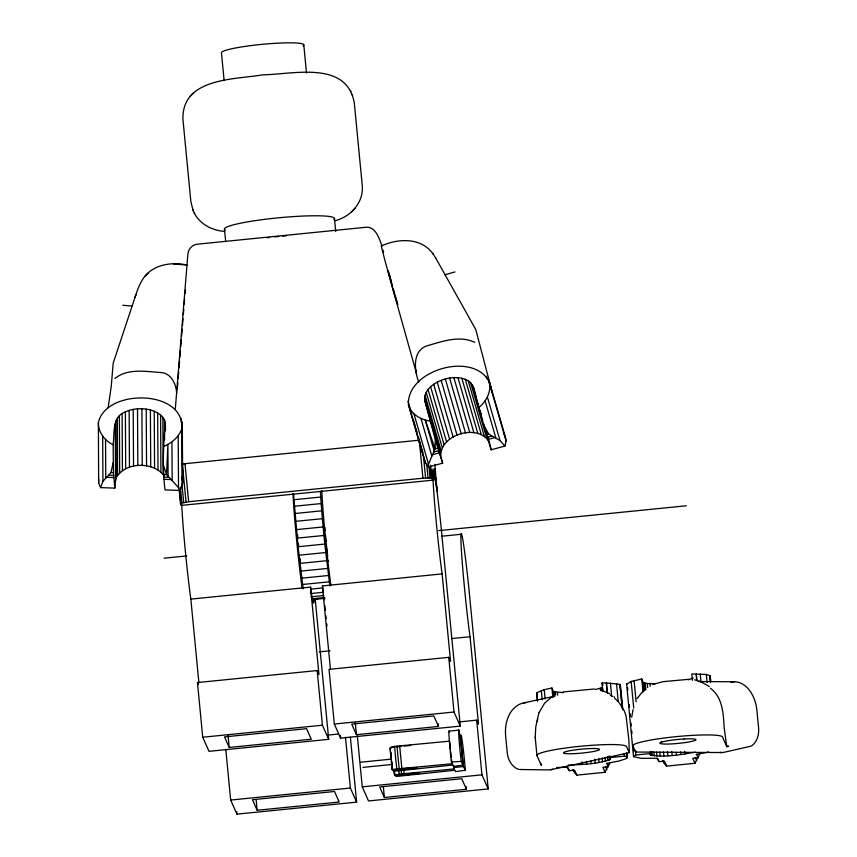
<?xml version="1.0" encoding="UTF-8"?>
<svg xmlns="http://www.w3.org/2000/svg" width="857" height="857" viewBox="0 0 857 857"><rect width="100%" height="100%" fill="white"/><g stroke="black" fill="none" stroke-linecap="round" stroke-linejoin="round"><path stroke-width="1.29" d="M176.649 393.545C176.424 384.654 171.496 373.652 161.609 372.581C146.322 371.649 127.982 367.91 114.924 378.462M98.384 422.587C98.062 432.164 104.725 440.702 113.135 444.804L113.456 472.635L114.795 488.115L100.601 487.612L98.651 483.027L98.384 422.587C105.936 388.071 185.637 389.378 181.727 429.121L182.059 485.983L179.756 490.418L165.026 489.893C162.284 467.558 163.301 444.954 165.337 422.651C163.773 415.666 156.777 411.767 150.393 409.967C142.144 407.868 133.189 408.35 125.379 411.831C111.828 416.802 114.624 433.524 113.135 444.804M98.651 483.027L98.716 479.449M449.882 741.134L394.702 746.372L390.856 747.4L390.171 747.979L390.289 751.503L392.26 769.575L416.877 767.593L417.188 768.29L393.352 770.689L392.57 770.261L392.345 767.99M392.57 770.261L392.549 768.322M465.33 770.582L463.466 766.233A22.196 0.836 84.2 0 1 461.216 735.327A22.196 0.836 84.2 0 1 465.319 770.293L455.581 771.568L454.971 770.229L400.069 776.067L395.655 775.864L394.895 774.685M424.868 400.808L435.313 439.512L435.077 448.854L428.521 464.151L428.436 467.076L442.662 463.166L424.868 400.808C423.39 387.557 438.463 379.919 449.582 378.033C455.87 377.123 462.651 377.455 468.233 380.776C476.246 386.1 474.842 397.53 478.581 405.382M554.018 696.827L553.515 691.567L551.929 688.01L544.249 689.649L536.75 692.702L537.489 701.219M626.563 684.314L631.159 681.454L641.764 678.99L643.35 682.547L644.11 690.442M697.887 757.492L694.984 763.276L666.628 766.115L664.421 761.145L659.108 761.669L657.598 758.284L640.865 758.316L633.527 756.667L635.594 755.038L649.735 753.614L650.313 754.91C664.936 757.856 680.608 754.588 695.263 752.178M635.594 755.038L635.84 751.225M175.246 409.71L187.908 253.747C188.369 248.98 192.386 244.663 197.217 244.202L365.907 227.276C375.741 226.323 379.201 238.707 381.89 245.616M177.281 389.217L177.817 382.554M178.138 378.558L178.685 371.906M179.006 367.91L179.552 361.247M179.874 357.251L180.42 350.599M180.741 346.603L181.288 339.94M181.609 335.944L182.155 329.292M182.477 325.296L183.023 318.633M183.344 314.637L183.773 309.313M428.436 467.076L425.554 463.251L424.408 459.898L408.457 404.868C406.239 369.913 474.157 350.342 489.593 382.565L505.544 437.595L506.123 441.098L504.902 446.047L491.179 449.818L478.506 407.803L473.385 387.46M114.795 488.115L115.556 480.477L115.224 423.626M635.873 751.171L635.648 752.05L632.905 745.965A45.057 4.949 -5.5 0 1 675.595 736.709A45.057 4.949 -5.5 0 1 722.515 736.977L726.865 746.747L728.579 746.136L726.65 746.019L724.144 727.454C723.34 713.71 722.697 697.319 710.507 688.289M108.153 407.75L111.281 386.046L113.178 363.207L135.235 296.672C137.109 291.048 138.984 285.36 142.133 280.293C151.036 264.802 170.789 261.481 187.03 264.995L173.714 264.052M537.264 721.433L537.628 718.862M440.819 455.828C440.241 434.37 477.895 423.401 488.993 441.644M631.716 717.202L633.066 709.564M182.059 485.983L182.702 482.427L182.252 421.998M608.502 764.39L605.149 772.286L576.804 775.135L572.851 770.036M100.601 487.612L102.936 481.313L110.96 472.55L113.231 462.437M115.556 480.477L116.198 477.745L115.866 420.894M478.506 407.803C485.951 401.837 491.286 392.238 489.593 382.565M538.903 712.917L535.775 726.832L535.207 737.363M602.707 690.624L601.968 682.986L606.435 682.943L619.847 684.357L620.704 690.838M606.327 763.458L618.979 761.016L626.199 758.649L627.378 757.288L626.992 753.346M692.413 680.329L691.803 673.966L706.329 674.47L710.239 675.916L710.539 681.818M135.085 297.111L135.599 295.601M135.599 295.579L135.963 294.508M568.17 765.055C582.257 764.508 597.029 764.337 610.345 759.398L610.27 756.27M605.149 772.286L602.942 767.315L608.245 766.779L609.788 763.094M694.984 763.276L692.767 758.295L698.08 757.759L699.623 754.074M539.032 712.51L544.688 703.104L552.187 696.591M163.366 446.583C171.379 443.305 178.652 437.424 181.727 429.121M116.198 477.745C125.508 461.666 153.446 461.355 164.265 475.946M637.179 698.476L643.436 690.549M335.312 220.645C351.016 216.692 364.107 201.845 362.222 185.101L354.327 103.086C346.796 60.054 293.008 74.42 262.949 74.816C234.411 79.68 181.588 77.698 182.959 119.519L190.854 201.534L192.986 210.04M660.136 743.233L661.679 741.359M550.89 769.715L629.306 752.692L628.899 740.298L626.038 715.734L624.228 710.732L619.354 703.019M180.495 503.488L188.647 501.72L422.93 478.206L431.339 478.024L432.731 480.177L181.341 505.405L180.495 503.488L179.231 490.375M434.82 464.323L437.059 490.868L436.674 486.937M193.5 92.792L190.072 96.391M351.681 211.829L355.109 208.219M145.197 276.072L148.315 272.912M390.481 748.664L391.178 748.097M693.217 678.026L688.3 679.826M595.519 689.478L602.45 687.603L602.835 691.545M652.531 684.486L663.072 681.658L689.092 679.29M393.042 769.993L396.887 768.965L452.067 763.726L451.5 759.559M393.866 769.961L394.563 774.76L395.345 775.178L399.191 774.15L454.371 768.9L453.717 767.219A22.196 0.836 84.2 0 1 453.471 765.065M444.665 274.851L454.971 271.948M381.483 245.916C398.237 238.225 421.569 237.314 433.192 254.122M442.662 463.166L437.852 448.093L435.077 448.854L425.265 420.059C417.852 417.777 410.524 412.699 408.457 404.868M486.38 434.756L488.79 434.092L500.027 440.594L504.902 446.047M433.899 452.025L438.655 450.707M487.172 437.37L491.479 436.192M432.485 454.724L439.33 452.839M487.847 439.502L494.564 437.659M393.352 770.689L397.766 770.893L452.667 765.044L453.278 766.383L463.016 765.108A22.196 0.836 84.2 0 0 458.902 730.143L449.154 731.128M708.814 752.007L696.163 754.439M552.744 769.115A17.001 12.384 77.8 0 1 548.951 769.918L519.213 769.49A17.001 12.384 77.8 0 1 507.269 752.864L505.651 736.045A34.001 24.757 77.8 0 1 523.573 702.933L554.94 696.13M563.135 691.931L594.587 688.974M303.174 588.791L298.086 546.734L293.994 499.727L320.711 497.049L320.4 491.447M294.444 506.241L321.161 503.562L320.711 497.049M295.001 513.504L321.718 510.815L321.161 503.562M295.665 521.345L322.371 518.667L321.718 510.815M296.404 529.626L323.121 526.948L322.371 518.667M297.218 538.142L323.935 535.464L323.121 526.948M438.688 530.622L686.296 505.78M164.126 558.186L186.762 555.925M298.086 546.734L324.792 544.056L329.891 586.113M441.516 536.246L461.387 534.254M298.986 555.218L325.703 552.529M299.907 563.392L326.613 560.714M300.818 571.105L327.524 568.427M301.707 578.186L328.413 575.508M302.553 584.485L329.259 581.807M198.878 682.622L190.843 599.118L310.545 587.109A59.508 2.164 84.3 0 0 314.005 598.797M330.459 669.413L322.425 585.92L442.116 573.901A59.508 2.164 84.3 0 1 432.956 476.631A59.508 2.164 84.3 0 1 441.269 528.844L460.284 726.115L340.583 738.123L334.305 724.026L329.045 669.349L448.747 657.34L450.546 661.379L442.116 573.901M310.973 589.102L322.414 587.956M310.405 593.58L323.121 592.305M311.016 596.804L323.742 595.529M311.53 598.839L324.257 597.565M313.469 599.064L318.558 598.55M322.371 598.175L324.921 597.918M311.927 599.643L324.642 598.368M319.436 651.845L330.031 650.774M451.521 638.583L470.054 636.73A59.508 2.164 84.3 0 1 460.895 539.449A59.508 2.164 84.3 0 1 469.208 591.662L488.222 788.933L368.521 800.941L362.254 786.844L357.358 736.077M315.172 598.807L328.702 739.323L209.001 751.332L202.734 737.234L197.464 682.558L317.165 670.549L318.965 674.588L310.545 587.109M202.734 737.234L322.425 725.215L328.702 739.323M334.305 724.026L454.006 712.017L460.284 726.115M327.813 735.102L338.451 734.031M459.395 721.894L476.685 720.159L478.485 724.197L470.054 636.73M229.215 747.454L311.262 739.216L306.57 728.664L224.523 736.891L229.215 747.454L228.069 735.52M438.495 726.447L433.803 715.895L351.745 724.122L356.437 734.685L438.495 726.447L438.238 723.801M390.856 747.4L393.502 747.143M396.159 746.876L401.451 746.34M404.097 746.072L410.717 745.408M360.679 762.216L390.942 759.163M362.982 767.39L391.928 764.476M449.507 732.478A22.196 0.836 84.2 0 0 449.132 737.856A22.196 0.836 84.2 0 0 451.414 762.034L461.205 761.402L463.026 765.397M453.76 767.561L463.508 766.576M395.345 775.178L419.18 772.778L419.491 773.464L395.655 775.864M627.378 757.288L624.624 756.142L609.948 757.609L610.527 758.906M230.672 800.052L350.374 788.033L356.641 802.141L236.939 814.15L230.672 800.052L225.777 749.286M362.254 786.844L481.945 774.835L488.222 788.933M567.055 767.379L569.273 770.689L574.586 770.154L576.804 775.135M257.154 810.272L339.211 802.034L334.509 791.482L252.461 799.71L257.154 810.272L256.136 799.667M466.433 789.265L461.741 778.713L379.683 786.951L384.375 797.503L466.433 789.265L466.176 786.619M655.648 683.629L647.292 683.543L643.35 682.547M698.23 681.561L734.535 681.765A34.001 23.01 -89.7 0 1 756.945 710.828L758.574 727.647A17.001 11.505 -89.7 0 1 750.753 746.254L723.747 752.371A17.001 11.505 -89.7 0 1 720.148 752.317M563.36 692.702L553.515 691.567M635.648 752.05L721.937 752.553M556.589 767.508L567.763 767.294L569.273 770.689M110.96 472.55L113.456 472.635M163.687 474.424L166.558 474.521L178.513 487.644L179.756 490.418M109.139 475.174L113.595 475.335M163.826 477.113L168.754 477.295M106.825 477.274L113.767 477.52M163.998 479.309L171.089 479.556M122.808 305.296L132.128 306.003M223.838 231.326C210.511 230.244 197.153 222.445 192.664 209.322M429.989 421.141L425.265 420.059L434.199 450.9M694.545 679.837L699.837 681.272M600.007 689.756L609.616 693.624M474.703 342.339C459.223 334.948 441.709 341.664 426.454 345.992C412.131 351.391 414.36 370.62 418.773 382.179M700.747 681.679L709.403 686.575M610.248 694.984L612.369 696.495M613.987 696.698L614.576 697.127M614.683 698.187L618.583 702.012M662.686 761.016L666.628 766.115M435.527 257.7L475.806 329.613L491.179 388.36A34.001 26.642 -14.6 0 1 491.961 392.474M656.891 758.359L659.108 761.669M433.053 253.908L435.635 257.871M629.306 752.692L626.563 746.608A45.057 4.949 -5.5 0 0 579.643 746.34A45.057 4.949 -5.5 0 0 536.964 755.595L535.186 737.202M483.455 424.868L488.79 434.092M451.457 762.376L452.067 763.726M696.57 754.374L698.08 757.759M695.348 757.513L696.677 760.502M663.114 760.748L664.443 763.737M601.968 682.986L603.028 685.354M606.735 763.383L608.245 766.779M605.524 766.533L606.852 769.511M573.279 769.768L574.608 772.757M536.964 755.595L541.313 765.365L540.799 763.255M350.545 90.928L350.867 91.645M352.195 94.57L352.516 95.298M397.241 303.357L396.598 301.482M437.349 490.547L432.967 468.8L432.731 480.177M194.314 212.975L194.625 213.682M293.672 494.093L293.994 499.727M197.464 682.558L198.363 684.582M504.227 434.306L505.544 437.595M163.473 465.565L166.558 474.521L167.897 444.419L168.09 476.288M397.841 304.535L395.077 295.215M726.672 746.093L726.865 746.747M396.191 300.164L395.152 296.672M391.146 281.117L388.05 270.619L390.224 278.953M435.313 439.512L437.852 448.093M488.276 379.276L506.123 441.098M486.24 376.255L486.98 378.815M487.44 397.187L500.027 440.594M485.105 400.872L495.903 438.141M480.07 410.503L481.184 414.338M485.255 428.414L488.972 441.216M472.357 384.932L482.748 420.766M483.487 423.326L487.933 438.677M470.622 382.683L486.572 437.702M468.233 380.776L484.184 435.795M465.265 379.276L481.216 434.295M461.805 378.226L477.756 433.256M457.959 377.658L473.91 432.689M453.846 377.594L469.797 432.624M449.582 378.033L465.533 433.064M445.319 378.965L461.27 433.985M441.162 380.347L457.113 435.377M437.241 382.158L453.192 437.188M433.696 384.332L449.646 439.352M430.61 386.796L446.561 441.826M428.093 389.496L444.044 444.515M426.208 392.324L442.158 447.354M425.029 395.216L440.98 450.236M424.579 398.066L440.53 453.096M420.98 418.495L431.778 455.763M414.017 414.081L428.521 464.151M408.061 401.333L409.914 407.728M410.653 410.289L411.767 414.124M413.256 419.244L415.109 425.65M415.849 428.2L416.963 432.046M418.452 437.166L421.044 446.122M421.783 448.682L422.897 452.517M409.603 408.221L425.554 463.251M394.563 294.615L391.478 283.646M393.492 289.687L394.766 294.176M391.938 284.117L389.335 274.422M328.37 560.414L328.606 561.271M390.535 280.143L390.974 281.771M624.025 753.86L624.624 756.142M181.984 476.503L182.702 482.427M489.336 442.491L491.179 449.818M415.699 369.538L416.416 373.127L391.563 284.481A45.057 0.75 74.2 0 1 381.772 246.57M396.92 301.803L397.241 303.217M404.193 773.957L403.626 769.8M401.89 768.772L399.705 746.179M401.622 773.903L401.547 773.325A14.676 0.546 84.2 0 1 401.226 770.85M399.319 768.718L399.233 768.14A14.676 0.546 84.2 0 1 397.155 746.554L397.134 746.126M399.191 774.15L399.105 773.571A14.676 0.546 84.2 0 1 398.794 771.096M396.887 768.965L396.802 768.386A14.676 0.546 84.2 0 1 394.723 746.801L394.702 746.372M327.706 556.354L326.324 544.077M391.285 756.527L390.813 752.071M391.456 761.712L392.26 769.575M461.205 761.402L461.162 761.059A22.196 0.836 84.2 0 1 458.902 730.143M424.14 457.542L424.408 459.898M451.211 757.074L450.643 751.707M323.935 535.464L324.792 544.056M224.47 229.076L225.691 241.578M710.239 675.916L710.742 681.176M709.682 675.348L710.314 681.926M706.329 674.47L707.089 682.376M700.223 673.998L700.994 681.947M696.902 680.469L696.27 673.934L696.645 680.608M684.754 751.407L685 754.031M680.587 751.943L680.844 754.578M676.259 752.425L676.516 755.06M671.77 751.503L672.156 755.446M667.507 751.803L667.892 755.756M663.468 752.007L663.843 755.96M659.772 752.103L660.158 756.045M649.96 683.672L650.217 686.296M656.548 752.082L656.923 756.035M647.292 683.543L647.667 687.485M653.88 751.953L654.255 755.906M645.257 683.308L645.889 689.885M651.845 751.718L652.231 755.67M643.928 682.975L644.689 690.871M650.517 751.385L650.902 755.338M650.056 752.275L650.313 754.91M641.764 678.99L643.029 692.188M634.084 680.64L636.13 701.829M631.159 681.454L633.709 708.011M627.549 687.496L627.806 690.121M629.199 704.593L629.456 707.229M630.088 713.806L630.345 716.441M630.977 723.019L631.223 725.643M631.738 730.903L631.984 733.538M633.505 749.329L633.762 751.953M626.585 683.682L633.527 756.667M620.404 684.925L622.814 709.928M620.961 693.474L622.353 707.936M626.906 755.306L627.163 757.931M619.847 684.357L622.128 708.043M626.435 752.778L626.821 756.72M616.504 683.49L618.272 701.915M610.398 683.018L611.673 696.259M607.442 693.409L606.435 682.943L606.97 692.295M610.098 756.774L610.345 759.398M609.038 756.013L609.423 759.966M600.8 688.203L601.046 690.838M607.377 756.624L607.763 760.566M605.053 757.256L605.428 761.198M602.107 757.888L602.492 761.83M598.657 758.509L599.032 762.462M594.79 759.109L595.176 763.051M590.762 760.962L591.009 763.598M586.434 761.434L586.681 764.069M582.064 761.83L582.321 764.465M557.457 692.552L557.714 695.188M555.422 692.327L555.679 694.952M554.093 691.985L554.479 695.938M551.929 688.01L552.819 697.244M544.249 689.649L545.148 698.926M541.324 690.463L542.213 699.762M536.75 692.702L537.51 700.587M476.685 720.159L481.945 774.835M434.906 468.575L435.41 473.825M435.795 477.756L436.427 484.312M430.621 465.147L431.885 478.26M448.747 657.34L454.006 712.017M430.203 466.219L431.339 478.024M428.875 466.09L430.01 477.885M426.647 463.455L428.029 477.874M423.315 454.392L425.586 477.992M422.93 478.206L419.266 440.187L184.983 463.701L182.359 464.012L186.023 502.031M394.327 769.768L394.873 775.446M394.124 770.218L394.563 774.76M392.131 765.719L391.767 761.241M390.171 747.979L390.385 750.25M390.61 752.521L391.124 758.574M383.358 786.897L384.375 797.503M303.817 45.1L306.506 73.059M355.291 722.751L356.437 734.685M350.384 737.181L356.641 802.141M345.478 737.266L350.374 788.033M325.424 534.779L326.067 541.42M340.325 735.477L340.583 738.123M317.165 670.549L322.425 725.215M224.138 80.579L221.438 52.609A41.404 4.542 -5.5 0 1 267.48 43.857A41.404 4.542 -5.5 0 1 303.014 45.924M236.682 811.493L236.939 814.15M188.647 501.72L184.983 463.701A8.602 0.943 -5.5 0 0 181.738 464.098M182.048 485.351L183.698 502.395M180.377 487.055L181.888 502.791M179.531 490.054L180.784 503.166M334.476 218.535L335.708 231.572M450.407 749.05L449.925 742.569M324.814 527.409L325.039 530.804M181.213 502.213L181.341 505.405M181.363 418.473L181.384 422.437M178.202 435.924L178.513 487.644M171.936 441.88L172.161 480.391M165.455 425.404L165.476 430.696M165.337 422.651L165.39 430.578M164.469 419.951L164.587 439.78M162.862 417.38L163.194 474.242M160.58 415.034L160.912 471.896M157.667 412.978L158.009 469.84M154.239 411.274L154.571 468.126M150.393 409.967L150.725 466.829M146.226 409.11L146.558 465.962M141.887 408.714L142.219 465.565M137.506 408.8L137.838 465.651M133.21 409.357L133.542 466.219M129.128 410.385L129.461 467.236M125.379 411.831L125.711 468.693M122.101 413.674L122.433 470.525M119.359 415.838L119.691 472.7M117.27 418.27L117.602 475.132M105.54 439.523L105.765 478.035M102.669 436.449L102.936 481.313M326.988 626.274A59.508 2.164 84.3 0 1 326.699 623.725M326.131 618.508A59.508 2.164 84.3 0 1 325.853 615.872M325.264 610.163A59.508 2.164 84.3 0 1 324.803 605.578M324.246 599.857A59.508 2.164 84.3 0 1 324 597.211M330.877 585.074A59.508 2.164 84.3 0 1 321.793 490.558M323.464 592.926A59.508 2.164 84.3 0 1 322.425 585.92M190.843 599.118A59.508 2.164 84.3 0 1 181.759 504.602M302.082 587.956A59.508 2.164 84.3 0 1 293.008 493.439M300.453 561.078A20.654 0.75 84.3 0 1 300.111 558.721M298.697 546.595A20.654 0.75 84.3 0 1 298.365 543.359M297.786 537.082A20.654 0.75 84.3 0 1 297.583 534.639M225.241 229.987A55.255 6.063 -5.5 0 1 279.093 217.753A55.255 6.063 -5.5 0 1 333.834 219.574M267.041 237.775A55.255 6.063 -5.5 0 1 269.58 237.464M274.743 236.875A55.255 6.063 -5.5 0 1 278.654 236.468M282.585 236.093A55.255 6.063 -5.5 0 1 286.506 235.75M184.201 304.106A45.057 2.485 -85.7 0 1 184.619 299.286M185.155 293.448A45.057 2.485 -85.7 0 1 185.498 290.084M488.833 381.922A55.641 43.578 -14.6 0 1 491.179 388.36M383.004 250.223A45.057 0.75 74.2 0 1 383.604 252.108M523.573 702.933A55.641 40.515 77.8 0 1 526.144 702.611M730.935 682.118A55.641 37.644 -89.7 0 1 734.535 681.765M578.282 749.479L573.815 750.057A18.072 1.982 -5.5 0 0 571.319 753.742A18.072 1.982 -5.5 0 0 599.461 749.586L599.225 749.082A18.072 1.982 -5.5 0 0 578.282 749.479M684.1 738.991L679.515 739.323A18.072 1.982 -5.5 0 0 660.029 742.987L660.233 743.48A18.072 1.982 -5.5 0 0 689.51 741.873A18.072 1.982 -5.5 0 0 684.1 738.991"/></g></svg>
